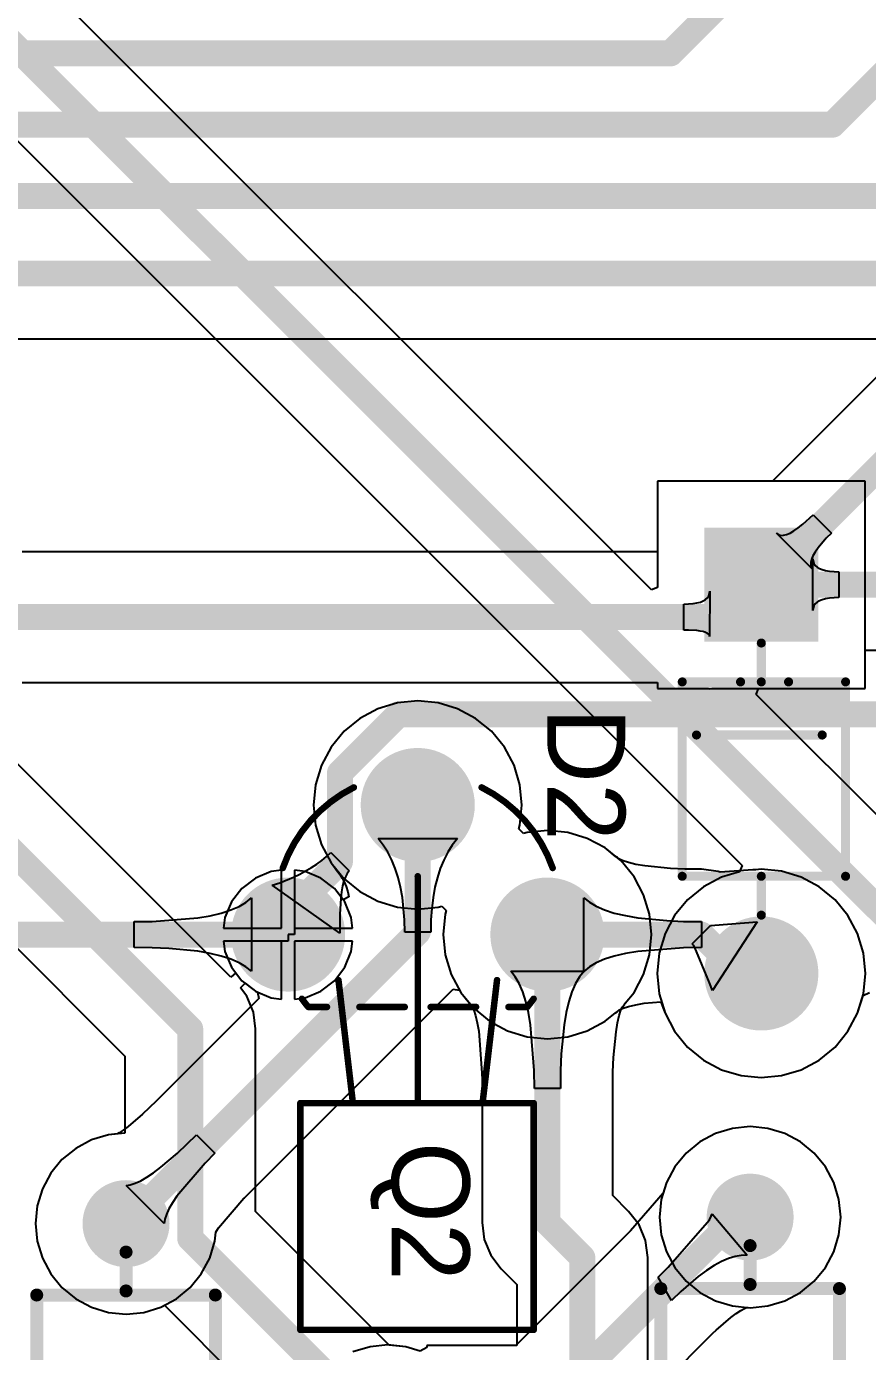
# Model space of a CAD drawing. Header units: millimetres. Extents: x 0 to 190, y 0 to 100.
# Drawn here: x 145.5 to 161.97, y 39.71 to 65.68 of the extents above; entities that cross this region are included whole.
import ezdxf

# ---------------------------------------------------------------- set-up
doc = ezdxf.new("R2010")
doc.units = ezdxf.units.MM
for name, color, linetype in [('BottomLayer', 5, 'Continuous'), ('BottomSolder', 6, 'Continuous'), ('MultiLayer', 9, 'Continuous'), ('PadHoleLayer', 156, 'Continuous'), ('TopLayer', 1, 'Continuous'), ('TopOverlay', 2, 'Continuous'), ('TopSolder', 216, 'Continuous')]:
    doc.layers.add(name, color=color, linetype=linetype)

msp = doc.modelspace()

# ---------------------------------------------------------------- hatches: boundary and pattern name
at = {"layer": 'BottomLayer'}
msp.add_hatch(color=5, dxfattribs=at).paths.add_polyline_path([(160.909, 55.753), (160.909, 53.721), (158.877, 53.721), (158.877, 55.753)])
h = msp.add_hatch(color=5, dxfattribs=at)
edge = h.paths.add_edge_path()
edge.add_arc((153.162, 50.419), 1.016, 0, 360)
h = msp.add_hatch(color=5, dxfattribs=at)
edge = h.paths.add_edge_path()
edge.add_arc((150.622, 47.879), 1.016, 0, 360)
h = msp.add_hatch(color=5, dxfattribs=at)
edge = h.paths.add_edge_path()
edge.add_arc((155.702, 47.879), 1.016, 0, 360)
h = msp.add_hatch(color=5, dxfattribs=at)
edge = h.paths.add_edge_path()
edge.add_arc((159.893, 47.117), 1.016, 0, 360)
h = msp.add_hatch(color=5, dxfattribs=at)
edge = h.paths.add_edge_path()
edge.add_arc((147.447, 42.214), 0.75, 0, 360)
h = msp.add_hatch(color=5, dxfattribs=at)
edge = h.paths.add_edge_path()
edge.add_arc((159.674, 42.341), 0.75, 0, 360)
at = {"layer": 'BottomSolder'}
msp.add_hatch(color=6, dxfattribs=at).paths.add_polyline_path([(161.011, 55.855), (161.011, 53.619), (158.775, 53.619), (158.775, 55.855)])
h = msp.add_hatch(color=6, dxfattribs=at)
edge = h.paths.add_edge_path()
edge.add_arc((153.162, 50.419), 1.118, 0, 360)
h = msp.add_hatch(color=6, dxfattribs=at)
edge = h.paths.add_edge_path()
edge.add_arc((150.622, 47.879), 1.118, 0, 360)
h = msp.add_hatch(color=6, dxfattribs=at)
edge = h.paths.add_edge_path()
edge.add_arc((155.702, 47.879), 1.118, 0, 360)
h = msp.add_hatch(color=6, dxfattribs=at)
edge = h.paths.add_edge_path()
edge.add_arc((159.893, 47.117), 1.118, 0, 360)
h = msp.add_hatch(color=6, dxfattribs=at)
edge = h.paths.add_edge_path()
edge.add_arc((159.674, 42.341), 0.852, 0, 360)
h = msp.add_hatch(color=6, dxfattribs=at)
edge = h.paths.add_edge_path()
edge.add_arc((147.447, 42.214), 0.852, 0, 360)
at = {"layer": 'MultiLayer'}
msp.add_hatch(color=9, dxfattribs=at).paths.add_polyline_path([(160.909, 55.753), (160.909, 53.721), (158.877, 53.721), (158.877, 55.753)])
h = msp.add_hatch(color=9, dxfattribs=at)
edge = h.paths.add_edge_path()
edge.add_arc((153.162, 50.419), 1.016, 0, 360)
h = msp.add_hatch(color=9, dxfattribs=at)
edge = h.paths.add_edge_path()
edge.add_arc((150.622, 47.879), 1.016, 0, 360)
h = msp.add_hatch(color=9, dxfattribs=at)
edge = h.paths.add_edge_path()
edge.add_arc((155.702, 47.879), 1.016, 0, 360)
h = msp.add_hatch(color=9, dxfattribs=at)
edge = h.paths.add_edge_path()
edge.add_arc((159.893, 47.117), 1.016, 0, 360)
h = msp.add_hatch(color=9, dxfattribs=at)
edge = h.paths.add_edge_path()
edge.add_arc((147.447, 42.214), 0.75, 0, 360)
h = msp.add_hatch(color=9, dxfattribs=at)
edge = h.paths.add_edge_path()
edge.add_arc((159.674, 42.341), 0.75, 0, 360)
at = {"layer": 'PadHoleLayer'}
h = msp.add_hatch(color=156, dxfattribs=at)
edge = h.paths.add_edge_path()
edge.add_arc((159.893, 54.737), 0.445, 0, 360)
h = msp.add_hatch(color=156, dxfattribs=at)
edge = h.paths.add_edge_path()
edge.add_arc((153.162, 50.419), 0.457, 0, 360)
h = msp.add_hatch(color=156, dxfattribs=at)
edge = h.paths.add_edge_path()
edge.add_arc((150.622, 47.879), 0.457, 0, 360)
h = msp.add_hatch(color=156, dxfattribs=at)
edge = h.paths.add_edge_path()
edge.add_arc((155.702, 47.879), 0.457, 0, 360)
h = msp.add_hatch(color=156, dxfattribs=at)
edge = h.paths.add_edge_path()
edge.add_arc((159.893, 47.117), 0.445, 0, 360)
h = msp.add_hatch(color=156, dxfattribs=at)
edge = h.paths.add_edge_path()
edge.add_arc((159.674, 42.341), 0.35, 0, 360)
h = msp.add_hatch(color=156, dxfattribs=at)
edge = h.paths.add_edge_path()
edge.add_arc((147.447, 42.214), 0.35, 0, 360)
at = {"layer": 'TopLayer'}
msp.add_hatch(color=1, dxfattribs=at).paths.add_polyline_path([(160.909, 55.753), (160.909, 53.721), (158.877, 53.721), (158.877, 55.753)])
h = msp.add_hatch(color=1, dxfattribs=at)
edge = h.paths.add_edge_path()
edge.add_arc((153.162, 50.419), 1.016, 0, 360)
h = msp.add_hatch(color=1, dxfattribs=at)
edge = h.paths.add_edge_path()
edge.add_arc((150.622, 47.879), 1.016, 0, 360)
h = msp.add_hatch(color=1, dxfattribs=at)
edge = h.paths.add_edge_path()
edge.add_arc((155.702, 47.879), 1.016, 0, 360)
h = msp.add_hatch(color=1, dxfattribs=at)
edge = h.paths.add_edge_path()
edge.add_arc((159.893, 47.117), 1.016, 0, 360)
h = msp.add_hatch(color=1, dxfattribs=at)
edge = h.paths.add_edge_path()
edge.add_arc((147.447, 42.214), 0.75, 0, 360)
h = msp.add_hatch(color=1, dxfattribs=at)
edge = h.paths.add_edge_path()
edge.add_arc((159.674, 42.341), 0.75, 0, 360)
at = {"layer": 'TopOverlay'}
msp.add_hatch(color=2, dxfattribs=at).paths.add_polyline_path([(158.344, 52.832), (158.344, 52.324), (161.544, 52.324), (161.544, 52.832)])
at = {"layer": 'TopSolder'}
msp.add_hatch(color=216, dxfattribs=at).paths.add_polyline_path([(161.011, 55.855), (161.011, 53.619), (158.775, 53.619), (158.775, 55.855)])
h = msp.add_hatch(color=216, dxfattribs=at)
edge = h.paths.add_edge_path()
edge.add_arc((153.162, 50.419), 1.118, 0, 360)
h = msp.add_hatch(color=216, dxfattribs=at)
edge = h.paths.add_edge_path()
edge.add_arc((150.622, 47.879), 1.118, 0, 360)
h = msp.add_hatch(color=216, dxfattribs=at)
edge = h.paths.add_edge_path()
edge.add_arc((155.702, 47.879), 1.118, 0, 360)
h = msp.add_hatch(color=216, dxfattribs=at)
edge = h.paths.add_edge_path()
edge.add_arc((159.893, 47.117), 1.118, 0, 360)
h = msp.add_hatch(color=216, dxfattribs=at)
edge = h.paths.add_edge_path()
edge.add_arc((159.674, 42.341), 0.852, 0, 360)
h = msp.add_hatch(color=216, dxfattribs=at)
edge = h.paths.add_edge_path()
edge.add_arc((147.447, 42.214), 0.852, 0, 360)

# ---------------------------------------------------------------- linework, layer by layer
at = {"layer": 'BottomLayer'}
for p, q in [((127.977, 59.556), (162.735, 59.556)), ((162.783, 59.439), (160.151, 56.806)), ((160.111, 56.769), (157.861, 56.769)), ((157.861, 56.769), (157.861, 55.383)), ((160.151, 56.806), (160.111, 56.769)), ((160.704, 55.922), (160.906, 56.109)), ((160.906, 56.109), (161.265, 55.75)), ((160.532, 55.792), (160.614, 55.85)), ((160.614, 55.85), (160.704, 55.922)), ((160.903, 55.032), (160.188, 55.747)), ((160.188, 55.747), (160.227, 55.718)), ((160.227, 55.718), (160.273, 55.704)), ((160.273, 55.704), (160.327, 55.705)), ((160.327, 55.705), (160.388, 55.719)), ((160.388, 55.719), (160.456, 55.748)), ((160.456, 55.748), (160.532, 55.792)), ((161.164, 55.646), (161.006, 55.458)), ((161.265, 55.75), (161.164, 55.646)), ((157.861, 55.383), (145.415, 55.383)), ((160.948, 55.376), (160.904, 55.3)), ((161.006, 55.458), (160.948, 55.376)), ((160.861, 55.171), (160.86, 55.117)), ((160.86, 55.117), (160.874, 55.071)), ((160.875, 55.232), (160.861, 55.171)), ((160.874, 55.071), (160.903, 55.032)), ((160.904, 55.3), (160.875, 55.232)), ((160.903, 54.229), (160.903, 55.245)), ((160.903, 55.245), (160.908, 55.197)), ((160.908, 55.197), (160.923, 55.154)), ((160.923, 55.154), (160.949, 55.115)), ((160.949, 55.115), (160.985, 55.082)), ((160.985, 55.082), (161.031, 55.054)), ((161.031, 55.054), (161.087, 55.032)), ((161.087, 55.032), (161.153, 55.014)), ((161.153, 55.014), (161.23, 55.001)), ((161.23, 55.001), (161.317, 54.994)), ((161.317, 54.994), (161.414, 54.991)), ((161.414, 54.991), (161.414, 54.483)), ((158.862, 54.519), (158.878, 54.562)), ((158.878, 54.562), (158.883, 54.61)), ((158.883, 54.61), (158.88, 53.724)), ((158.372, 54.356), (158.469, 54.359)), ((158.372, 53.848), (158.372, 54.356)), ((158.469, 54.359), (158.556, 54.366)), ((158.556, 54.366), (158.632, 54.379)), ((158.632, 54.379), (158.699, 54.397)), ((158.699, 54.397), (158.755, 54.419)), ((158.755, 54.419), (158.801, 54.447)), ((158.801, 54.447), (158.837, 54.48)), ((158.837, 54.48), (158.862, 54.519)), ((160.923, 54.32), (160.908, 54.277)), ((160.949, 54.359), (160.923, 54.32)), ((160.985, 54.392), (160.949, 54.359)), ((161.031, 54.419), (160.985, 54.392)), ((161.087, 54.442), (161.031, 54.419)), ((161.153, 54.46), (161.087, 54.442)), ((161.23, 54.473), (161.153, 54.46)), ((161.317, 54.48), (161.23, 54.473)), ((161.414, 54.483), (161.317, 54.48)), ((160.908, 54.277), (160.903, 54.229)), ((158.469, 53.847), (158.372, 53.848)), ((158.631, 53.837), (158.469, 53.847)), ((158.697, 53.828), (158.631, 53.837)), ((158.753, 53.817), (158.697, 53.828)), ((158.799, 53.803), (158.753, 53.817)), ((158.834, 53.787), (158.799, 53.803)), ((158.86, 53.769), (158.834, 53.787)), ((158.875, 53.748), (158.86, 53.769)), ((158.88, 53.724), (158.875, 53.748)), ((161.925, 52.705), (161.925, 53.456)), ((161.925, 53.456), (174.371, 53.456)), ((145.415, 52.821), (157.861, 52.821)), ((157.861, 52.821), (157.861, 52.705)), ((157.861, 52.705), (158.805, 52.705)), ((158.805, 52.705), (158.829, 52.701)), ((158.829, 52.701), (158.853, 52.702)), ((158.853, 52.702), (158.877, 52.699)), ((158.877, 52.699), (158.921, 52.705)), ((158.921, 52.705), (161.925, 52.705)), ((152.381, 52.305), (152.028, 52.117)), ((152.764, 52.422), (152.381, 52.305)), ((153.162, 52.461), (152.764, 52.422)), ((153.56, 52.422), (153.162, 52.461)), ((153.943, 52.305), (153.56, 52.422)), ((154.296, 52.117), (153.943, 52.305)), ((152.028, 52.117), (151.718, 51.863)), ((154.606, 51.863), (154.296, 52.117)), ((151.718, 51.863), (151.464, 51.553)), ((154.86, 51.553), (154.606, 51.863)), ((151.464, 51.553), (151.276, 51.2)), ((155.048, 51.2), (154.86, 51.553)), ((151.276, 51.2), (151.159, 50.817)), ((155.165, 50.817), (155.048, 51.2)), ((151.159, 50.817), (151.12, 50.419)), ((155.204, 50.419), (155.165, 50.817)), ((151.12, 50.419), (151.159, 50.021)), ((155.165, 50.021), (155.204, 50.419)), ((151.159, 50.021), (151.276, 49.638)), ((155.143, 49.95), (155.165, 50.021)), ((155.233, 49.86), (155.143, 49.95)), ((155.304, 49.882), (155.233, 49.86)), ((155.702, 49.921), (155.304, 49.882)), ((156.1, 49.882), (155.702, 49.921)), ((156.483, 49.765), (156.1, 49.882)), ((151.276, 49.638), (151.464, 49.285)), ((152.485, 49.634), (152.386, 49.764)), ((152.386, 49.764), (153.938, 49.764)), ((152.574, 49.492), (152.485, 49.634)), ((153.839, 49.634), (153.75, 49.492)), ((153.938, 49.764), (153.839, 49.634)), ((156.836, 49.577), (156.483, 49.765)), ((151.283, 49.332), (151.374, 49.408)), ((151.374, 49.408), (151.458, 49.487)), ((151.458, 49.487), (151.818, 49.128)), ((152.652, 49.339), (152.574, 49.492)), ((153.75, 49.492), (153.672, 49.339)), ((157.037, 49.412), (156.836, 49.577)), ((157.067, 49.394), (157.037, 49.412)), ((157.113, 49.355), (157.067, 49.394)), ((157.125, 49.348), (157.113, 49.355)), ((157.184, 49.323), (157.125, 49.348)), ((150.29, 49.116), (149.982, 48.988)), ((150.495, 49.143), (150.29, 49.116)), ((150.495, 48.006), (150.495, 49.143)), ((150.954, 49.116), (150.749, 49.143)), ((150.749, 49.143), (150.749, 47.879)), ((150.852, 49.063), (151.081, 49.191)), ((151.262, 48.988), (150.954, 49.116)), ((151.081, 49.191), (151.186, 49.26)), ((151.186, 49.26), (151.283, 49.332)), ((151.464, 49.285), (151.547, 49.183)), ((151.547, 49.183), (151.572, 49.141)), ((151.572, 49.141), (151.642, 49.049)), ((151.818, 49.128), (151.779, 49.078)), ((152.72, 49.173), (152.652, 49.339)), ((152.777, 48.996), (152.72, 49.173)), ((153.604, 49.173), (153.547, 48.996)), ((153.672, 49.339), (153.604, 49.173)), ((157.288, 49.289), (157.184, 49.323)), ((157.435, 49.254), (157.288, 49.289)), ((157.61, 49.224), (157.435, 49.254)), ((158.114, 49.174), (157.61, 49.224)), ((158.395, 49.162), (158.114, 49.174)), ((158.56, 49.16), (158.395, 49.162)), ((158.719, 49.16), (158.56, 49.16)), ((159.05, 49.116), (158.719, 49.16)), ((159.089, 49.1), (159.05, 49.116)), ((159.729, 49.151), (159.089, 49.1)), ((159.785, 49.148), (159.729, 49.151)), ((159.893, 49.159), (159.785, 49.148)), ((160.291, 49.12), (159.893, 49.159)), ((160.674, 49.003), (160.291, 49.12)), ((149.982, 48.988), (149.716, 48.785)), ((150.313, 48.847), (150.458, 48.896)), ((151.638, 47.905), (150.313, 48.847)), ((150.458, 48.896), (150.728, 49.004)), ((150.728, 49.004), (150.852, 49.063)), ((151.528, 48.785), (151.262, 48.988)), ((151.642, 49.049), (151.681, 48.986)), ((151.69, 48.833), (151.67, 48.719)), ((151.681, 48.986), (151.72, 48.911)), ((151.715, 48.931), (151.69, 48.833)), ((151.744, 49.013), (151.715, 48.931)), ((151.72, 48.911), (151.757, 48.82)), ((151.779, 49.078), (151.744, 49.013)), ((152.824, 48.806), (152.777, 48.996)), ((153.547, 48.996), (153.5, 48.806)), ((161.027, 48.815), (160.674, 49.003)), ((149.716, 48.785), (149.513, 48.519)), ((149.797, 48.51), (149.904, 48.598)), ((149.904, 48.598), (149.904, 47.16)), ((151.698, 48.563), (151.528, 48.785)), ((151.654, 48.589), (151.637, 48.279)), ((151.67, 48.719), (151.654, 48.589)), ((151.815, 48.619), (151.699, 48.563)), ((151.757, 48.82), (151.791, 48.714)), ((151.791, 48.714), (151.815, 48.619)), ((152.861, 48.605), (152.824, 48.806)), ((152.903, 48.166), (152.861, 48.605)), ((153.463, 48.605), (153.437, 48.392)), ((153.5, 48.806), (153.463, 48.605)), ((156.416, 47.156), (156.416, 48.602)), ((156.416, 48.602), (156.524, 48.513)), ((161.337, 48.561), (161.027, 48.815)), ((149.313, 48.3), (149.502, 48.361)), ((149.513, 48.519), (149.385, 48.211)), ((149.502, 48.361), (149.663, 48.431)), ((149.663, 48.431), (149.797, 48.51)), ((151.699, 48.563), (151.698, 48.563)), ((153.437, 48.392), (153.421, 48.166)), ((156.524, 48.513), (156.66, 48.433)), ((156.66, 48.433), (156.822, 48.363)), ((156.822, 48.363), (157.012, 48.302)), ((161.591, 48.251), (161.337, 48.561)), ((147.606, 48.133), (147.959, 48.138)), ((147.606, 47.625), (147.606, 48.133)), ((147.959, 48.138), (148.853, 48.207)), ((148.853, 48.207), (149.097, 48.249)), ((149.097, 48.249), (149.313, 48.3)), ((149.385, 48.211), (149.358, 48.006)), ((151.637, 48.279), (151.638, 47.905)), ((152.908, 47.929), (152.903, 48.166)), ((153.421, 48.166), (153.416, 47.929)), ((157.012, 48.302), (157.229, 48.25)), ((157.229, 48.25), (157.472, 48.208)), ((157.472, 48.208), (158.041, 48.152)), ((158.041, 48.152), (158.366, 48.138)), ((158.366, 48.138), (158.718, 48.133)), ((158.539, 47.699), (158.898, 48.059)), ((158.718, 48.133), (158.718, 47.625)), ((158.898, 48.059), (158.908, 48.059)), ((158.908, 48.059), (158.982, 48.064)), ((159.81, 48.13), (158.935, 46.78)), ((158.982, 48.064), (159.81, 48.13)), ((161.779, 47.898), (161.591, 48.251)), ((149.358, 48.006), (150.495, 48.006)), ((150.749, 47.879), (150.622, 47.879)), ((150.622, 47.879), (150.622, 47.752)), ((153.416, 47.929), (152.908, 47.929)), ((161.896, 47.515), (161.779, 47.898)), ((147.959, 47.62), (147.606, 47.625)), ((148.285, 47.606), (147.959, 47.62)), ((148.853, 47.551), (148.285, 47.606)), ((149.097, 47.509), (148.853, 47.551)), ((150.622, 47.752), (149.358, 47.752)), ((149.358, 47.752), (149.385, 47.547)), ((149.385, 47.547), (149.513, 47.239)), ((157.472, 47.55), (157.229, 47.508)), ((158.366, 47.62), (157.472, 47.55)), ((158.718, 47.625), (158.366, 47.62)), ((158.563, 47.67), (158.539, 47.699)), ((158.591, 47.627), (158.563, 47.67)), ((158.879, 46.935), (158.591, 47.627)), ((149.313, 47.458), (149.097, 47.509)), ((149.502, 47.397), (149.313, 47.458)), ((149.663, 47.327), (149.502, 47.397)), ((149.797, 47.248), (149.663, 47.327)), ((156.66, 47.325), (156.524, 47.245)), ((156.822, 47.395), (156.66, 47.325)), ((157.012, 47.456), (156.822, 47.395)), ((157.229, 47.508), (157.012, 47.456)), ((161.935, 47.117), (161.896, 47.515)), ((149.513, 47.239), (149.716, 46.973)), ((149.904, 47.16), (149.797, 47.248)), ((156.524, 47.245), (156.416, 47.156)), ((161.896, 46.719), (161.935, 47.117)), ((149.716, 46.973), (149.982, 46.77)), ((149.766, 42.721), (153.854, 46.809)), ((149.982, 46.77), (150.024, 46.752)), ((150.024, 46.752), (150.049, 46.627)), ((153.854, 46.809), (153.98, 46.791)), ((153.98, 46.791), (154.004, 46.745)), ((158.935, 46.78), (158.879, 46.935)), ((150.049, 46.627), (148.037, 44.615)), ((154.004, 46.745), (154.258, 46.435)), ((157.288, 46.469), (157.435, 46.504)), ((157.435, 46.504), (157.6, 46.532)), ((157.6, 46.532), (157.926, 46.558)), ((157.926, 46.558), (157.969, 46.436)), ((161.779, 46.336), (161.896, 46.719)), ((154.258, 46.435), (154.568, 46.181)), ((156.836, 46.181), (157.037, 46.346)), ((157.037, 46.346), (157.067, 46.364)), ((157.067, 46.364), (157.113, 46.403)), ((157.113, 46.403), (157.125, 46.41)), ((157.125, 46.41), (157.184, 46.435)), ((157.184, 46.435), (157.288, 46.469)), ((157.969, 46.436), (157.986, 46.403)), ((157.986, 46.403), (158.007, 46.336)), ((158.007, 46.336), (158.195, 45.983)), ((161.591, 45.983), (161.779, 46.336)), ((154.568, 46.181), (154.921, 45.993)), ((154.921, 45.993), (155.304, 45.876)), ((156.1, 45.876), (156.483, 45.993)), ((156.483, 45.993), (156.836, 46.181)), ((158.195, 45.983), (158.449, 45.673)), ((161.337, 45.673), (161.591, 45.983)), ((155.304, 45.876), (155.702, 45.837)), ((155.702, 45.837), (156.1, 45.876)), ((158.449, 45.673), (158.759, 45.419)), ((161.027, 45.419), (161.337, 45.673)), ((158.759, 45.419), (159.112, 45.231)), ((159.112, 45.231), (159.495, 45.114)), ((160.291, 45.114), (160.674, 45.231)), ((160.674, 45.231), (161.027, 45.419)), ((159.495, 45.114), (159.893, 45.075)), ((159.893, 45.075), (160.291, 45.114)), ((148.037, 44.615), (147.767, 44.357)), ((147.767, 44.357), (147.489, 44.119)), ((147.101, 43.954), (146.768, 43.853)), ((147.277, 43.972), (147.101, 43.954)), ((147.312, 43.992), (147.277, 43.972)), ((147.392, 44.046), (147.312, 43.992)), ((147.489, 44.119), (147.392, 44.046)), ((148.455, 43.597), (148.827, 43.953)), ((148.827, 43.953), (149.186, 43.594)), ((158.995, 43.98), (158.688, 43.816)), ((159.327, 44.081), (158.995, 43.98)), ((159.674, 44.116), (159.327, 44.081)), ((160.02, 44.081), (159.674, 44.116)), ((160.353, 43.98), (160.02, 44.081)), ((160.66, 43.816), (160.353, 43.98)), ((146.461, 43.689), (146.192, 43.469)), ((146.768, 43.853), (146.461, 43.689)), ((158.688, 43.816), (158.419, 43.596)), ((160.928, 43.596), (160.66, 43.816)), ((146.192, 43.469), (145.972, 43.2)), ((148.131, 43.32), (148.455, 43.597)), ((148.998, 43.402), (148.444, 42.754)), ((149.186, 43.594), (148.998, 43.402)), ((158.419, 43.596), (158.198, 43.327)), ((161.149, 43.327), (160.928, 43.596)), ((145.972, 43.2), (145.808, 42.893)), ((147.735, 43.053), (147.855, 43.122)), ((147.855, 43.122), (147.987, 43.211)), ((147.987, 43.211), (148.131, 43.32)), ((158.198, 43.327), (158.034, 43.02)), ((161.313, 43.02), (161.149, 43.327)), ((145.808, 42.893), (145.707, 42.56)), ((147.447, 42.964), (147.531, 42.974)), ((148.197, 42.214), (147.447, 42.964)), ((147.531, 42.974), (147.627, 43.004)), ((147.627, 43.004), (147.735, 43.053)), ((158.034, 43.02), (157.97, 42.808)), ((161.414, 42.687), (161.313, 43.02)), ((148.355, 42.622), (148.286, 42.502)), ((148.444, 42.754), (148.355, 42.622)), ((149.261, 42.133), (149.755, 42.71)), ((149.755, 42.71), (149.766, 42.721)), ((157.97, 42.808), (157.328, 42.072)), ((161.448, 42.341), (161.414, 42.687)), ((145.707, 42.56), (145.672, 42.214)), ((148.237, 42.394), (148.207, 42.298)), ((148.286, 42.502), (148.237, 42.394)), ((158.878, 42.291), (158.913, 42.357)), ((158.913, 42.357), (158.927, 42.407)), ((158.927, 42.407), (159.614, 41.593)), ((161.414, 41.995), (161.448, 42.341)), ((145.672, 42.214), (145.707, 41.868)), ((148.207, 42.298), (148.197, 42.214)), ((149.205, 42.044), (149.225, 42.079)), ((149.225, 42.079), (149.261, 42.133)), ((158.069, 41.362), (158.878, 42.291)), ((145.707, 41.868), (145.808, 41.535)), ((149.086, 41.535), (149.187, 41.868)), ((149.187, 41.868), (149.205, 42.044)), ((157.328, 42.072), (155.121, 39.865)), ((161.313, 41.662), (161.414, 41.995)), ((159.379, 41.572), (159.25, 41.532)), ((159.5, 41.592), (159.379, 41.572)), ((159.614, 41.593), (159.5, 41.592)), ((161.149, 41.355), (161.313, 41.662)), ((145.808, 41.535), (145.972, 41.228)), ((148.922, 41.228), (149.086, 41.535)), ((157.872, 41.163), (158.069, 41.362)), ((158.817, 41.295), (158.657, 41.176)), ((158.969, 41.393), (158.817, 41.295)), ((159.113, 41.472), (158.969, 41.393)), ((159.25, 41.532), (159.113, 41.472)), ((160.928, 41.086), (161.149, 41.355)), ((145.972, 41.228), (146.192, 40.959)), ((148.702, 40.959), (148.922, 41.228)), ((158.132, 40.705), (157.872, 41.163)), ((158.657, 41.176), (158.315, 40.882)), ((160.66, 40.866), (160.928, 41.086)), ((146.192, 40.959), (146.461, 40.739)), ((148.433, 40.739), (148.702, 40.959)), ((158.315, 40.882), (158.132, 40.705)), ((160.353, 40.702), (160.66, 40.866)), ((146.461, 40.739), (146.768, 40.575)), ((146.768, 40.575), (147.101, 40.474)), ((147.793, 40.474), (148.126, 40.575)), ((148.126, 40.575), (148.433, 40.739)), ((159.494, 40.513), (159.565, 40.551)), ((159.565, 40.551), (159.604, 40.568)), ((159.604, 40.568), (159.623, 40.569)), ((159.623, 40.569), (159.635, 40.57)), ((159.635, 40.57), (159.674, 40.566)), ((159.674, 40.566), (160.02, 40.601)), ((160.02, 40.601), (160.353, 40.702)), ((147.101, 40.474), (147.447, 40.439)), ((147.447, 40.439), (147.793, 40.474)), ((159.006, 40.124), (159.297, 40.375)), ((159.297, 40.375), (159.401, 40.452)), ((159.401, 40.452), (159.494, 40.513)), ((156.895, 38.016), (158.946, 40.066)), ((158.946, 40.066), (159.006, 40.124)), ((152.229, 39.802), (151.893, 39.7)), ((152.577, 39.836), (152.229, 39.802)), ((152.926, 39.802), (152.577, 39.836)), ((153.212, 39.715), (152.926, 39.802)), ((153.339, 39.787), (153.212, 39.715)), ((155.081, 39.827), (153.339, 39.827)), ((153.339, 39.827), (153.339, 39.787)), ((155.121, 39.865), (155.081, 39.827))]:
    msp.add_line(p, q, dxfattribs=at)
at = {"layer": 'BottomLayer', "const_width": 0.508}
for points in [[(158.115, 65.151), (160.782, 67.818)], [(161.29, 63.754), (164.592, 67.056)], [(127.889, 65.151), (158.115, 65.151)], [(127.762, 63.754), (161.29, 63.754)], [(127.889, 62.357), (162.433, 62.357)], [(159.893, 54.737), (167.132, 61.976)], [(127.447, 60.837), (163.453, 60.837)], [(159.258, 54.102), (159.893, 54.737)], [(159.893, 54.737), (175.985, 54.737)], [(143.383, 54.102), (159.258, 54.102)], [(151.638, 51.05), (152.785, 52.197)], [(152.785, 52.197), (162.433, 52.197)], [(151.638, 49.307), (151.638, 51.05)], [(153.162, 47.929), (153.162, 50.419)], [(150.622, 48.291), (151.638, 49.307)], [(150.622, 47.879), (150.622, 48.291)], [(144.957, 47.879), (150.622, 47.879)], [(147.447, 42.214), (153.162, 47.929)], [(155.702, 47.879), (158.719, 47.879)], [(158.719, 47.879), (159.481, 47.117)], [(159.481, 47.117), (159.893, 47.117)], [(155.117, 38.049), (159.409, 42.341)], [(159.409, 42.341), (159.674, 42.341)]]:
    msp.add_lwpolyline(points, dxfattribs=at)
at = {"layer": 'BottomLayer', "const_width": 0.254}
for points in [[(157.988, 65.151, 1), (158.242, 65.151, 1)], [(157.988, 65.151, 1), (158.242, 65.151, 1)], [(161.163, 63.754, 1), (161.417, 63.754, 1)], [(161.163, 63.754, 1), (161.417, 63.754, 1)], [(159.766, 54.737, 1), (160.02, 54.737, 1)], [(159.766, 54.737, 1), (160.02, 54.737, 1)], [(159.766, 54.737, 1), (160.02, 54.737, 1)], [(159.131, 54.102, 1), (159.385, 54.102, 1)], [(159.131, 54.102, 1), (159.385, 54.102, 1)], [(152.658, 52.197, 1), (152.912, 52.197, 1)], [(152.658, 52.197, 1), (152.912, 52.197, 1)], [(151.511, 51.05, 1), (151.765, 51.05, 1)], [(151.511, 51.05, 1), (151.765, 51.05, 1)], [(153.035, 50.419, 1), (153.289, 50.419, 1)], [(151.511, 49.307, 1), (151.765, 49.307, 1)], [(151.511, 49.307, 1), (151.765, 49.307, 1)], [(150.495, 48.291, 1), (150.749, 48.291, 1)], [(150.495, 48.291, 1), (150.749, 48.291, 1)], [(150.495, 47.879, 1), (150.749, 47.879, 1)], [(150.495, 47.879, 1), (150.749, 47.879, 1)], [(153.035, 47.929, 1), (153.289, 47.929, 1)], [(153.035, 47.929, 1), (153.289, 47.929, 1)], [(155.575, 47.879, 1), (155.829, 47.879, 1)], [(158.592, 47.879, 1), (158.846, 47.879, 1)], [(158.592, 47.879, 1), (158.846, 47.879, 1)], [(159.354, 47.117, 1), (159.608, 47.117, 1)], [(159.354, 47.117, 1), (159.608, 47.117, 1)], [(159.766, 47.117, 1), (160.02, 47.117, 1)], [(159.282, 42.341, 1), (159.536, 42.341, 1)], [(159.282, 42.341, 1), (159.536, 42.341, 1)], [(159.547, 42.341, 1), (159.801, 42.341, 1)], [(147.32, 42.214, 1), (147.574, 42.214, 1)]]:
    msp.add_lwpolyline(points, format="xyb", close=True, dxfattribs=at)
at = {"layer": 'TopLayer'}
for p, q in [((135.256, 73.498), (159.519, 49.235)), ((157.744, 54.634), (138.957, 73.421)), ((161.925, 56.769), (157.861, 56.769)), ((157.861, 56.769), (157.861, 54.682)), ((161.925, 52.705), (161.925, 56.769)), ((157.861, 54.682), (157.744, 54.634)), ((159.79, 52.588), (159.838, 52.705)), ((170.085, 42.292), (159.79, 52.588)), ((159.838, 52.705), (161.925, 52.705)), ((152.381, 52.305), (152.028, 52.117)), ((152.764, 52.422), (152.381, 52.305)), ((153.162, 52.461), (152.764, 52.422)), ((153.56, 52.422), (153.162, 52.461)), ((153.943, 52.305), (153.56, 52.422)), ((154.296, 52.117), (153.943, 52.305)), ((149.501, 47.045), (144.593, 51.953)), ((152.028, 52.117), (151.718, 51.863)), ((154.606, 51.863), (154.296, 52.117)), ((151.718, 51.863), (151.464, 51.553)), ((154.86, 51.553), (154.606, 51.863)), ((151.464, 51.553), (151.276, 51.2)), ((155.048, 51.2), (154.86, 51.553)), ((151.276, 51.2), (151.159, 50.817)), ((155.165, 50.817), (155.048, 51.2)), ((151.159, 50.817), (151.12, 50.419)), ((155.204, 50.419), (155.165, 50.817)), ((151.12, 50.419), (151.159, 50.021)), ((155.165, 50.021), (155.204, 50.419)), ((151.159, 50.021), (151.276, 49.638)), ((155.143, 49.95), (155.165, 50.021)), ((155.233, 49.86), (155.143, 49.95)), ((155.304, 49.882), (155.233, 49.86)), ((155.702, 49.921), (155.304, 49.882)), ((156.1, 49.882), (155.702, 49.921)), ((156.483, 49.765), (156.1, 49.882)), ((151.276, 49.638), (151.464, 49.285)), ((156.836, 49.577), (156.483, 49.765)), ((157.146, 49.323), (156.836, 49.577)), ((150.29, 49.116), (149.982, 48.988)), ((150.495, 49.143), (150.29, 49.116)), ((150.495, 48.006), (150.495, 49.143)), ((150.954, 49.116), (150.749, 49.143)), ((150.749, 49.143), (150.749, 48.006)), ((151.262, 48.988), (150.954, 49.116)), ((151.464, 49.285), (151.718, 48.975)), ((157.4, 49.013), (157.146, 49.323)), ((159.464, 49.11), (159.112, 49.003)), ((159.519, 49.235), (159.464, 49.11)), ((149.982, 48.988), (149.716, 48.785)), ((151.528, 48.785), (151.262, 48.988)), ((151.718, 48.975), (152.028, 48.721)), ((157.588, 48.66), (157.4, 49.013)), ((159.112, 49.003), (158.759, 48.815)), ((149.716, 48.785), (149.513, 48.519)), ((151.731, 48.519), (151.528, 48.785)), ((152.028, 48.721), (152.381, 48.533)), ((157.705, 48.277), (157.588, 48.66)), ((158.759, 48.815), (158.449, 48.561)), ((149.513, 48.519), (149.385, 48.211)), ((151.859, 48.211), (151.731, 48.519)), ((152.381, 48.533), (152.764, 48.416)), ((152.764, 48.416), (153.162, 48.377)), ((153.162, 48.377), (153.56, 48.416)), ((153.56, 48.416), (153.631, 48.438)), ((153.631, 48.438), (153.721, 48.348)), ((153.721, 48.348), (153.699, 48.277)), ((158.449, 48.561), (158.195, 48.251)), ((149.385, 48.211), (149.358, 48.006)), ((151.886, 48.006), (151.859, 48.211)), ((153.699, 48.277), (153.66, 47.879)), ((157.744, 47.879), (157.705, 48.277)), ((158.195, 48.251), (158.007, 47.898)), ((144.963, 47.96), (147.424, 45.499)), ((149.358, 48.006), (150.495, 48.006)), ((150.749, 48.006), (151.886, 48.006)), ((153.66, 47.879), (153.699, 47.481)), ((157.705, 47.481), (157.744, 47.879)), ((158.007, 47.898), (157.89, 47.515)), ((150.495, 47.752), (149.358, 47.752)), ((149.358, 47.752), (149.385, 47.547)), ((149.385, 47.547), (149.513, 47.239)), ((150.495, 46.615), (150.495, 47.752)), ((151.886, 47.752), (150.749, 47.752)), ((150.749, 47.752), (150.749, 46.615)), ((151.731, 47.239), (151.859, 47.547)), ((151.859, 47.547), (151.886, 47.752)), ((153.699, 47.481), (153.816, 47.098)), ((157.588, 47.098), (157.705, 47.481)), ((157.89, 47.515), (157.851, 47.117)), ((149.597, 47.129), (149.501, 47.045)), ((149.513, 47.239), (149.597, 47.129)), ((151.528, 46.973), (151.731, 47.239)), ((153.816, 47.098), (154.004, 46.745)), ((155.071, 47.054), (154.983, 47.161)), ((154.983, 47.161), (156.421, 47.161)), ((155.15, 46.92), (155.071, 47.054)), ((156.333, 47.054), (156.254, 46.92)), ((156.421, 47.161), (156.333, 47.054)), ((157.4, 46.745), (157.588, 47.098)), ((157.851, 47.117), (157.89, 46.719)), ((149.688, 46.835), (149.778, 46.926)), ((149.814, 46.67), (149.688, 46.835)), ((149.778, 46.926), (149.982, 46.77)), ((149.982, 46.77), (150.29, 46.642)), ((150.954, 46.642), (151.262, 46.77)), ((151.262, 46.77), (151.528, 46.973)), ((155.22, 46.759), (155.15, 46.92)), ((155.281, 46.57), (155.22, 46.759)), ((156.184, 46.759), (156.123, 46.57)), ((156.254, 46.92), (156.184, 46.759)), ((149.942, 46.361), (149.814, 46.67)), ((150.29, 46.642), (150.495, 46.615)), ((150.749, 46.615), (150.954, 46.642)), ((154.004, 46.745), (154.177, 46.534)), ((154.177, 46.534), (154.194, 46.508)), ((154.194, 46.508), (154.23, 46.464)), ((155.332, 46.354), (155.281, 46.57)), ((156.123, 46.57), (156.072, 46.354)), ((157.174, 46.464), (157.21, 46.508)), ((157.21, 46.508), (157.227, 46.534)), ((157.227, 46.534), (157.4, 46.745)), ((157.89, 46.719), (158.007, 46.336)), ((161.779, 46.336), (161.886, 46.688)), ((161.886, 46.688), (162.011, 46.743)), ((149.986, 46.03), (149.942, 46.361)), ((154.23, 46.464), (154.235, 46.455)), ((154.235, 46.455), (154.26, 46.398)), ((154.26, 46.398), (154.293, 46.295)), ((154.293, 46.295), (154.327, 46.149)), ((155.374, 46.11), (155.332, 46.354)), ((156.072, 46.354), (156.03, 46.11)), ((157.077, 46.149), (157.111, 46.295)), ((157.111, 46.295), (157.144, 46.398)), ((157.144, 46.398), (157.169, 46.455)), ((157.169, 46.455), (157.174, 46.464)), ((158.007, 46.336), (158.195, 45.983)), ((161.591, 45.983), (161.779, 46.336)), ((149.986, 42.452), (149.986, 46.03)), ((154.327, 46.149), (154.356, 45.984)), ((154.356, 45.984), (154.419, 45.169)), ((155.443, 45.216), (155.374, 46.11)), ((156.03, 46.11), (155.975, 45.542)), ((156.997, 45.47), (157.047, 45.973)), ((157.047, 45.973), (157.077, 46.149)), ((158.195, 45.983), (158.449, 45.673)), ((161.337, 45.673), (161.591, 45.983)), ((147.424, 45.499), (147.424, 43.986)), ((155.975, 45.542), (155.961, 45.216)), ((156.985, 45.187), (156.997, 45.47)), ((158.449, 45.673), (158.759, 45.419)), ((161.027, 45.419), (161.337, 45.673)), ((155.448, 44.863), (155.443, 45.216)), ((155.961, 45.216), (155.956, 44.863)), ((158.759, 45.419), (159.112, 45.231)), ((159.112, 45.231), (159.495, 45.114)), ((160.291, 45.114), (160.674, 45.231)), ((160.674, 45.231), (161.027, 45.419)), ((154.419, 45.169), (154.421, 45.023)), ((154.421, 45.023), (154.421, 42.233)), ((156.983, 45.023), (156.985, 45.187)), ((156.983, 42.764), (156.983, 45.023)), ((159.495, 45.114), (159.893, 45.075)), ((159.893, 45.075), (160.291, 45.114)), ((155.956, 44.863), (155.448, 44.863)), ((147.101, 43.954), (146.768, 43.853)), ((147.424, 43.986), (147.101, 43.954)), ((158.995, 43.98), (158.688, 43.816)), ((159.327, 44.081), (158.995, 43.98)), ((159.674, 44.116), (159.327, 44.081)), ((160.02, 44.081), (159.674, 44.116)), ((160.353, 43.98), (160.02, 44.081)), ((160.66, 43.816), (160.353, 43.98)), ((146.461, 43.689), (146.192, 43.469)), ((146.768, 43.853), (146.461, 43.689)), ((158.688, 43.816), (158.419, 43.596)), ((160.928, 43.596), (160.66, 43.816)), ((146.192, 43.469), (145.972, 43.2)), ((158.419, 43.596), (158.198, 43.327)), ((161.149, 43.327), (160.928, 43.596)), ((145.972, 43.2), (145.808, 42.893)), ((158.198, 43.327), (158.034, 43.02)), ((161.313, 43.02), (161.149, 43.327)), ((145.808, 42.893), (145.707, 42.56)), ((158.034, 43.02), (157.933, 42.687)), ((161.414, 42.687), (161.313, 43.02)), ((157.293, 42.454), (156.983, 42.764)), ((157.933, 42.687), (157.899, 42.341)), ((161.448, 42.341), (161.414, 42.687)), ((145.707, 42.56), (145.672, 42.214)), ((152.605, 39.833), (149.986, 42.452)), ((157.497, 42.189), (157.293, 42.454)), ((157.899, 42.341), (157.933, 41.995)), ((161.414, 41.995), (161.448, 42.341)), ((145.672, 42.214), (145.707, 41.868)), ((154.421, 42.233), (154.465, 41.902)), ((157.624, 41.88), (157.497, 42.189)), ((145.707, 41.868), (145.808, 41.535)), ((154.465, 41.902), (154.593, 41.593)), ((157.668, 41.548), (157.624, 41.88)), ((157.933, 41.995), (158.034, 41.662)), ((161.313, 41.662), (161.414, 41.995)), ((154.593, 41.593), (154.796, 41.328)), ((158.034, 41.662), (158.198, 41.355)), ((161.149, 41.355), (161.313, 41.662)), ((145.808, 41.535), (145.972, 41.228)), ((154.796, 41.328), (155.106, 41.018)), ((157.668, 36.315), (157.668, 41.548)), ((158.198, 41.355), (158.419, 41.086)), ((160.928, 41.086), (161.149, 41.355)), ((145.972, 41.228), (146.192, 40.959)), ((158.419, 41.086), (158.688, 40.866)), ((160.66, 40.866), (160.928, 41.086)), ((146.192, 40.959), (146.461, 40.739)), ((155.106, 41.018), (155.106, 39.827)), ((158.688, 40.866), (158.995, 40.702)), ((160.353, 40.702), (160.66, 40.866)), ((146.461, 40.739), (146.768, 40.575)), ((146.768, 40.575), (147.101, 40.474)), ((147.793, 40.474), (148.126, 40.575)), ((148.126, 40.575), (148.201, 40.614)), ((148.201, 40.614), (150.791, 38.024)), ((158.995, 40.702), (159.327, 40.601)), ((159.327, 40.601), (159.674, 40.566)), ((159.674, 40.566), (160.02, 40.601)), ((160.02, 40.601), (160.353, 40.702)), ((147.101, 40.474), (147.447, 40.439)), ((147.447, 40.439), (147.793, 40.474)), ((152.926, 39.802), (152.605, 39.833)), ((153.212, 39.715), (152.926, 39.802)), ((153.339, 39.787), (153.212, 39.715)), ((155.106, 39.827), (153.339, 39.827)), ((153.339, 39.827), (153.339, 39.787))]:
    msp.add_line(p, q, dxfattribs=at)
at = {"layer": 'TopLayer', "const_width": 0.508}
for points in [[(135.255, 75.311), (169.18, 41.386)], [(133.858, 60.877), (148.705, 46.03)], [(155.702, 42.233), (155.702, 47.879)], [(148.705, 41.921), (148.705, 46.03)], [(155.702, 42.233), (156.387, 41.548)], [(148.705, 41.921), (152.577, 38.049)], [(156.387, 36.315), (156.387, 41.548)]]:
    msp.add_lwpolyline(points, dxfattribs=at)
at = {"layer": 'TopLayer', "const_width": 0.254}
for points in [[(155.575, 47.879, 1), (155.829, 47.879, 1)], [(148.578, 46.03, 1), (148.832, 46.03, 1)], [(148.578, 46.03, 1), (148.832, 46.03, 1)], [(155.575, 42.233, 1), (155.829, 42.233, 1)], [(155.575, 42.233, 1), (155.829, 42.233, 1)], [(148.578, 41.921, 1), (148.832, 41.921, 1)], [(148.578, 41.921, 1), (148.832, 41.921, 1)], [(156.26, 41.548, 1), (156.514, 41.548, 1)], [(156.26, 41.548, 1), (156.514, 41.548, 1)]]:
    msp.add_lwpolyline(points, format="xyb", close=True, dxfattribs=at)
at = {"layer": 'TopOverlay'}
for points, const_width in [([(159.893, 52.832), (159.893, 53.594)], 0.178), ([(158.344, 49.022), (158.344, 52.832)], 0.178), ([(158.344, 52.832), (159.893, 52.832)], 0.178), ([(159.487, 52.832), (159.893, 52.832)], 0.178), ([(159.893, 52.832), (161.544, 52.832)], 0.178), ([(159.893, 52.832), (160.426, 52.832)], 0.178), ([(161.544, 49.022), (161.544, 52.832)], 0.178), ([(158.623, 51.791), (161.087, 51.791)], 0.178), ([(153.162, 44.576), (153.162, 49.022)], 0.127), ([(158.344, 49.022), (161.544, 49.022)], 0.178), ([(159.893, 48.26), (159.893, 49.022)], 0.178), ([(151.609, 46.987), (151.892, 44.577)], 0.127), ([(154.432, 44.577), (154.715, 46.987)], 0.127), ([(151.017, 46.46), (151.384, 46.46)], 0.127), ([(152.019, 46.46), (152.908, 46.46)], 0.127), ([(153.416, 46.46), (154.305, 46.46)], 0.127), ([(154.94, 46.46), (155.307, 46.46)], 0.127), ([(150.862, 40.131), (150.862, 44.576)], 0.127), ([(150.862, 44.576), (155.434, 44.576)], 0.127), ([(155.434, 40.131), (155.434, 44.576)], 0.127), ([(159.674, 41.021), (159.674, 41.783)], 0.254), ([(147.447, 40.894), (147.447, 41.656)], 0.254), ([(157.924, 40.941), (161.424, 40.941)], 0.254), ([(157.924, 30.941), (157.924, 40.941)], 0.254), ([(161.424, 30.941), (161.424, 40.941)], 0.254), ([(145.697, 40.814), (149.197, 40.814)], 0.254), ([(145.697, 30.814), (145.697, 40.814)], 0.254), ([(149.197, 30.814), (149.197, 40.814)], 0.254), ([(150.862, 40.131), (155.434, 40.131)], 0.127)]:
    msp.add_lwpolyline(points, dxfattribs=dict(at, const_width=const_width))
for points, const_width in [([(159.849, 53.594, 1), (159.937, 53.594, 1)], 0.0889), ([(158.3, 52.832, 1), (158.388, 52.832, 1)], 0.0889), ([(158.3, 52.832, 1), (158.388, 52.832, 1)], 0.0889), ([(159.442, 52.832, 1), (159.531, 52.832, 1)], 0.0889), ([(159.849, 52.832, 1), (159.937, 52.832, 1)], 0.0889), ([(159.849, 52.832, 1), (159.937, 52.832, 1)], 0.0889), ([(159.849, 52.832, 1), (159.937, 52.832, 1)], 0.0889), ([(159.849, 52.832, 1), (159.937, 52.832, 1)], 0.0889), ([(159.849, 52.832, 1), (159.937, 52.832, 1)], 0.0889), ([(160.382, 52.832, 1), (160.471, 52.832, 1)], 0.0889), ([(161.5, 52.832, 1), (161.588, 52.832, 1)], 0.0889), ([(161.5, 52.832, 1), (161.588, 52.832, 1)], 0.0889), ([(158.579, 51.791, 1), (158.667, 51.791, 1)], 0.0889), ([(161.042, 51.791, 1), (161.131, 51.791, 1)], 0.0889), ([(151.878, 50.764, 1), (151.942, 50.764, 1)], 0.0635), ([(154.382, 50.764, 1), (154.446, 50.764, 1)], 0.0635), ([(150.487, 49.185, 1), (150.551, 49.185, 1)], 0.0635), ([(153.13, 49.022, 1), (153.194, 49.022, 1)], 0.0635), ([(155.773, 49.185, 1), (155.837, 49.185, 1)], 0.0635), ([(158.3, 49.022, 1), (158.388, 49.022, 1)], 0.0889), ([(158.3, 49.022, 1), (158.388, 49.022, 1)], 0.0889), ([(159.849, 49.022, 1), (159.937, 49.022, 1)], 0.0889), ([(161.5, 49.022, 1), (161.588, 49.022, 1)], 0.0889), ([(161.5, 49.022, 1), (161.588, 49.022, 1)], 0.0889), ([(159.849, 48.26, 1), (159.937, 48.26, 1)], 0.0889), ([(151.577, 46.987, 1), (151.64, 46.987, 1)], 0.0635), ([(154.684, 46.987, 1), (154.747, 46.987, 1)], 0.0635), ([(150.86, 46.621, 1), (150.924, 46.621, 1)], 0.0635), ([(150.985, 46.46, 1), (151.049, 46.46, 1)], 0.0635), ([(150.985, 46.46, 1), (151.049, 46.46, 1)], 0.0635), ([(151.352, 46.46, 1), (151.416, 46.46, 1)], 0.0635), ([(151.987, 46.46, 1), (152.051, 46.46, 1)], 0.0635), ([(152.876, 46.46, 1), (152.94, 46.46, 1)], 0.0635), ([(153.384, 46.46, 1), (153.448, 46.46, 1)], 0.0635), ([(154.273, 46.46, 1), (154.337, 46.46, 1)], 0.0635), ([(154.908, 46.46, 1), (154.972, 46.46, 1)], 0.0635), ([(155.275, 46.46, 1), (155.339, 46.46, 1)], 0.0635), ([(155.275, 46.46, 1), (155.339, 46.46, 1)], 0.0635), ([(155.4, 46.621, 1), (155.464, 46.621, 1)], 0.0635), ([(150.83, 44.576, 1), (150.894, 44.576, 1)], 0.0635), ([(150.83, 44.576, 1), (150.894, 44.576, 1)], 0.0635), ([(151.86, 44.577, 1), (151.924, 44.577, 1)], 0.0635), ([(153.13, 44.576, 1), (153.194, 44.576, 1)], 0.0635), ([(154.4, 44.577, 1), (154.464, 44.577, 1)], 0.0635), ([(155.402, 44.576, 1), (155.466, 44.576, 1)], 0.0635), ([(155.402, 44.576, 1), (155.466, 44.576, 1)], 0.0635), ([(159.61, 41.783, 1), (159.737, 41.783, 1)], 0.127), ([(147.383, 41.656, 1), (147.511, 41.656, 1)], 0.127), ([(157.86, 40.941, 1), (157.987, 40.941, 1)], 0.127), ([(157.86, 40.941, 1), (157.987, 40.941, 1)], 0.127), ([(159.61, 41.021, 1), (159.737, 41.021, 1)], 0.127), ([(161.36, 40.941, 1), (161.487, 40.941, 1)], 0.127), ([(161.36, 40.941, 1), (161.487, 40.941, 1)], 0.127), ([(145.634, 40.814, 1), (145.761, 40.814, 1)], 0.127), ([(145.634, 40.814, 1), (145.761, 40.814, 1)], 0.127), ([(147.383, 40.894, 1), (147.511, 40.894, 1)], 0.127), ([(149.133, 40.814, 1), (149.26, 40.814, 1)], 0.127), ([(149.133, 40.814, 1), (149.26, 40.814, 1)], 0.127), ([(150.83, 40.131, 1), (150.894, 40.131, 1)], 0.0635), ([(150.83, 40.131, 1), (150.894, 40.131, 1)], 0.0635), ([(155.402, 40.131, 1), (155.466, 40.131, 1)], 0.0635), ([(155.402, 40.131, 1), (155.466, 40.131, 1)], 0.0635)]:
    msp.add_lwpolyline(points, format="xyb", close=True, dxfattribs=dict(at, const_width=const_width))
at = {"layer": 'TopOverlay', "const_width": 0.127}
for points in [[(150.519, 49.185, -0.195037), (151.91, 50.764)], [(154.414, 50.764, -0.195037), (155.805, 49.185)], [(151.017, 46.46, -0.018164), (150.892, 46.621)], [(155.432, 46.621, -0.018164), (155.307, 46.46)]]:
    msp.add_lwpolyline(points, format="xyb", dxfattribs=at)

# ---------------------------------------------------------------- texts
at = {"layer": 'TopOverlay'}
for s, p in [('D2', (155.702, 52.324)), ('Q2', (152.654, 43.815))]:
    msp.add_text(s, height=1.524, rotation=270, dxfattribs=at).set_placement(p)

doc.saveas('drawing.dxf')
